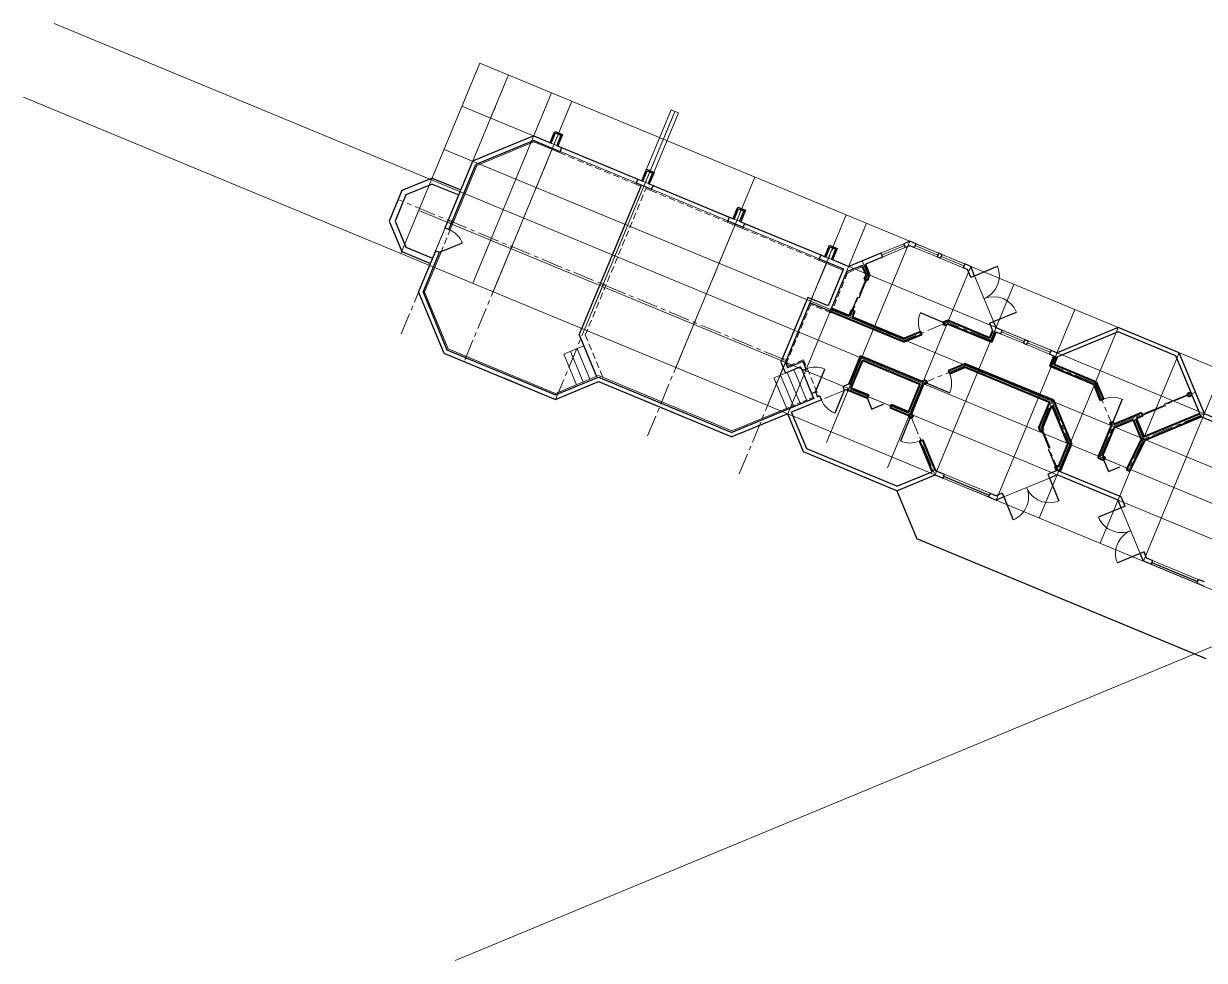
# Model space of a CAD drawing. Header units: inches. Extents: x 2775 to 35798, y 1675 to 10350.
# Drawn here: x 17293 to 19010, y 4157 to 5518 of the extents above; entities that cross this region are included whole.
import ezdxf

# ---------------------------------------------------------------- set-up
doc = ezdxf.new("R2010")
doc.units = ezdxf.units.IN
doc.header["$LTSCALE"] = 0.5
doc.header["$MEASUREMENT"] = 0
doc.linetypes.add('CENTER', pattern=[2, 1.25, -0.25, 0.25, -0.25])
doc.linetypes.add('HIDDEN', pattern=[0.375, 0.25, -0.125])
for name, color, linetype, lineweight in [('BALCONY', 3, 'CONTINUOUS', 30), ('DOORS', 7, 'CONTINUOUS', 30), ('FOUNDATION', 7, 'CONTINUOUS', 30), ('GRID', 1, 'CENTER', 20), ('INT WALLS', 7, 'CONTINUOUS', 40), ('LAYOUT', 6, 'CONTINUOUS', 9), ('STAIRS', 7, 'CONTINUOUS', 20), ('WALLS', 7, 'CONTINUOUS', 30)]:
    doc.layers.add(name, color=color, linetype=linetype, lineweight=lineweight)
doc.layers.add('LLMASONRY', color=12, linetype='CONTINUOUS')
doc.layers.add('LLWALLS', color=5, linetype='CONTINUOUS')

msp = doc.modelspace()

# ---------------------------------------------------------------- linework, layer by layer
at = {"layer": 'BALCONY', "color": 3, "ltscale": 50}
msp.add_line((18562.96131, 4839.48958), (18591.97632, 4769.49889), dxfattribs=at)
at = {"layer": 'BALCONY', "color": 3, "ltscale": 150}
msp.add_line((19012.78783, 4595.27338), (18591.97632, 4769.49889), dxfattribs=at)
at = {"layer": 'DOORS', "lineweight": 20, "ltscale": 75}
for p, q in [((18072.89801, 5332.74265), (18183.77103, 5286.83868)), ((18205.90203, 5277.67593), (18316.77504, 5231.77196)), ((18339.11748, 5222.52168), (18449.99049, 5176.6177))]:
    msp.add_line(p, q, dxfattribs=at)
at = {"layer": 'DOORS', "lineweight": 9, "ltscale": 50}
for p, q in [((17892.00551, 5188.36709), (17905.77669, 5221.629)), ((18572.77969, 5198.49076), (18539.52051, 5184.71299)), ((18575.07599, 5192.94757), (18541.81681, 5179.16979)), ((18621.33097, 5179.19021), (18588.06909, 5192.96145)), ((18623.62618, 5184.73385), (18590.3643, 5198.5051)), ((18659.21256, 5163.50629), (18625.95068, 5177.27753)), ((18661.50777, 5169.04994), (18628.24589, 5182.82118)), ((18703.44714, 5085.42184), (18675.87454, 5151.93314)), ((18713.5561, 5067.49567), (18746.81801, 5053.7245)), ((18715.8513, 5073.03932), (18749.11321, 5059.26815)), ((18751.43772, 5051.81184), (18784.69963, 5038.04066)), ((18753.73292, 5057.35549), (18786.99483, 5043.58431)), ((18631.73705, 4863.43361), (18698.2609, 4835.89131)), ((18629.4424, 4857.88973), (18695.96622, 4830.34745)), ((18784.72304, 4857.90509), (18718.2046, 4830.34966)), ((18916.716, 4748.16136), (18889.14338, 4814.67264)), ((18998.90363, 4704.92441), (18932.37972, 4732.46684)), ((19001.19831, 4710.46828), (18934.6745, 4738.01067))]:
    msp.add_line(p, q, dxfattribs=at)
at = {"layer": 'DOORS', "ltscale": 50}
for p, q in [((17897.54916, 5186.07189), (17930.80658, 5199.85391)), ((18675.87454, 5151.93314), (18709.13019, 5165.71943)), ((18507.8425, 5120.03152), (18518.28981, 5145.2652)), ((18497.89286, 5101.97464), (18505.80711, 5121.09013)), ((18630.24292, 5084.15), (18596.98283, 5097.92548)), ((18703.44714, 5085.42184), (18736.70278, 5099.20814)), ((18444.28867, 4983.03096), (18457.95356, 5016.33634)), ((18486.26642, 4985.19513), (18472.39787, 4951.97404)), ((18606.43571, 4995.59741), (18639.6338, 4981.84761)), ((18519.71003, 4974.26202), (18526.60104, 4957.63331)), ((18542.85247, 4964.68052), (18526.22376, 4957.78951)), ((18890.62432, 4972.54093), (18876.85743, 4939.2773)), ((18919.86396, 4949.48994), (18953.12319, 4963.26769)), ((18952.21928, 4965.24632), (18985.47851, 4979.02406)), ((18581.7021, 4944.75804), (18567.93532, 4911.49465)), ((18774.46788, 4927.46697), (18785.23619, 4901.49138)), ((18782.88453, 4900.54313), (18793.56943, 4874.76876)), ((18863.7618, 4883.7681), (18870.62336, 4867.21043)), ((18630.59148, 4860.66596), (18697.11788, 4833.12982)), ((18870.62336, 4867.21043), (18887.18104, 4874.072)), ((18784.7212, 4857.90934), (18798.50864, 4824.65417)), ((18718.20024, 4830.36008), (18731.98768, 4797.10491)), ((18889.14767, 4814.67442), (18855.88801, 4800.89781)), ((18916.7265, 4748.16571), (18883.46683, 4734.3891)), ((18933.52892, 4735.24297), (19000.05531, 4707.70683))]:
    msp.add_line(p, q, dxfattribs=at)
at = {"layer": 'DOORS', "lineweight": 20, "ltscale": 50}
for p, q in [((18573.92784, 5195.71917), (18540.66866, 5181.94139)), ((18622.47858, 5181.96203), (18589.21669, 5195.73327)), ((18660.36017, 5166.27812), (18627.09828, 5180.04936)), ((18714.70371, 5070.26752), (18747.96562, 5056.49634)), ((18752.58533, 5054.58368), (18785.84724, 5040.8125)), ((18953.34985, 4962.495), (18951.99694, 4965.77389))]:
    msp.add_line(p, q, dxfattribs=at)
at = {"layer": 'DOORS', "lineweight": 9, "ltscale": 50}
for centre, radius, start, end in [((17897.54916, 5186.07189), 36, 22.50933614, 67.50933614), ((18675.87454, 5151.93314), 36, 292.51669847, 22.51669847), ((18703.44714, 5085.42184), 36, 22.51669847, 112.51669847), ((18630.24292, 5084.15), 35.99996, 157.50190479, 202.50190479), ((18444.28867, 4983.03096), 35.99969, 67.69210922, 112.69210922), ((18606.43571, 4995.59741), 35.93286, 337.50190479, 22.50190479), ((18486.26642, 4985.19513), 35.99969, 202.34130884, 247.34130884), ((18876.85743, 4939.2773), 35.99995, 67.51670903, 112.51670903), ((18581.7021, 4944.75804), 35.99969, 247.51670903, 292.51670903), ((18718.2033, 4830.35269), 35.99786, 292.51867229, 22.5220786), ((18784.72355, 4857.91898), 36.008, 202.49660489, 292.50933995), ((18889.15282, 4814.6829), 36.008, 202.50933234, 292.5220674), ((18916.7191, 4748.16264), 35.99786, 112.49659369, 202.5)]:
    msp.add_arc(centre, radius, start, end, dxfattribs=at)
at = {"layer": 'FOUNDATION', "color": 7, "linetype": 'Continuous', "lineweight": 20, "ltscale": 50}
for p, q in [((18034.56047, 5346.45064), (17952.00786, 5312.25402)), ((17875.78545, 5128.15199), (17909.99494, 5045.56826))]:
    msp.add_line(p, q, dxfattribs=at)
at = {"layer": 'FOUNDATION', "color": 7, "lineweight": 20, "ltscale": 50}
for p, q in [((18034.56047, 5346.45064), (18072.13295, 5330.89477)), ((17913.19015, 5218.49656), (17952.00786, 5312.25402)), ((18183.00596, 5284.99079), (18190.50161, 5281.88742)), ((18197.89313, 5278.82717), (18205.13696, 5275.82805)), ((18316.00998, 5229.92408), (18338.35241, 5220.67379)), ((17875.78545, 5128.15199), (17899.44126, 5185.28852)), ((18449.22542, 5174.76982), (18484.23087, 5160.27676)), ((17909.99494, 5045.56826), (18066.46067, 4980.8486)), ((18066.46067, 4980.8486), (18128.99434, 5006.87353)), ((18128.99434, 5006.87353), (18322.96913, 4926.47098)), ((18402.21907, 4959.17044), (18322.96913, 4926.47098))]:
    msp.add_line(p, q, dxfattribs=at)
at = {"layer": 'FOUNDATION', "lineweight": 20, "ltscale": 50}
for p, q in [((18072.89801, 5332.74265), (18072.13295, 5330.89477)), ((18183.77103, 5286.83868), (18183.00596, 5284.99079)), ((18205.90203, 5277.67593), (18205.13696, 5275.82805)), ((18316.77504, 5231.77196), (18316.00998, 5229.92408)), ((18339.11748, 5222.52168), (18338.35241, 5220.67379)), ((17897.60316, 5186.04953), (17899.45104, 5185.28447)), ((18449.99049, 5176.6177), (18449.22542, 5174.76982))]:
    msp.add_line(p, q, dxfattribs=at)
at = {"layer": 'FOUNDATION', "color": 7, "linetype": 'HIDDEN', "lineweight": 9, "ltscale": 75}
for p, q in [((18072.13295, 5330.89477), (18183.00596, 5284.99079)), ((18205.13696, 5275.82805), (18316.00998, 5229.92408)), ((18338.35241, 5220.67379), (18449.22542, 5174.76982))]:
    msp.add_line(p, q, dxfattribs=at)
at = {"layer": 'FOUNDATION', "linetype": 'Continuous', "ltscale": 50}
for p, q in [((17886.93889, 5293.95905), (17842.65954, 5275.61676)), ((17886.93969, 5285.30017), (17848.86641, 5269.52868)), ((17824.38531, 5231.33108), (17842.69201, 5187.13763)), ((17833.04449, 5231.33117), (17848.81455, 5193.26131))]:
    msp.add_line(p, q, dxfattribs=at)
at = {"layer": 'FOUNDATION', "ltscale": 50}
for p, q in [((17886.93889, 5293.95905), (17928.57487, 5276.7208)), ((17842.74343, 5275.65152), (17824.38531, 5231.33108)), ((17886.93969, 5285.30017), (17925.5146, 5269.32927)), ((18100.95292, 5065.8472), (18191.26741, 5283.735)), ((17848.86641, 5269.52868), (17833.04449, 5231.33117)), ((17842.69201, 5187.13763), (17884.34536, 5169.89218)), ((17848.81455, 5193.26131), (17887.40563, 5177.28372))]:
    msp.add_line(p, q, dxfattribs=at)
at = {"layer": 'FOUNDATION', "linetype": 'HIDDEN', "lineweight": 9, "ltscale": 75}
for q in [(18198.65894, 5280.67474), (18135.15082, 5004.32167)]:
    msp.add_line((18109.61377, 5065.84924), q, dxfattribs=at)
at = {"layer": 'FOUNDATION', "color": 7, "linetype": 'HIDDEN', "lineweight": 20, "ltscale": 75}
for p, q in [((17899.44126, 5185.28852), (17913.19015, 5218.49656)), ((18491.12028, 5156.00369), (18467.02751, 5097.81178)), ((18437.46135, 5110.05284), (18402.72872, 5026.1622)), ((18467.02751, 5097.81178), (18437.46135, 5110.05284)), ((18402.72872, 5026.1622), (18404.94506, 5020.8159))]:
    msp.add_line(p, q, dxfattribs=at)
at = {"layer": 'FOUNDATION', "linetype": 'HIDDEN', "lineweight": 20, "ltscale": 75}
for p, q in [((18513.29945, 5165.19152), (18491.12028, 5156.00369)), ((18427.01474, 5029.92211), (18404.94506, 5020.8159)), ((18427.01474, 5029.92211), (18449.20514, 4976.39389))]:
    msp.add_line(p, q, dxfattribs=at)
at = {"layer": 'FOUNDATION', "lineweight": 20, "ltscale": 75}
msp.add_line((18131.98988, 5140.72527), (18139.38016, 5137.662), dxfattribs=at)
at = {"layer": 'FOUNDATION', "ltscale": 10}
msp.add_line((18100.95292, 5065.8472), (18125.95497, 5005.60863), dxfattribs=at)
at = {"layer": 'FOUNDATION', "color": 7, "linetype": 'HIDDEN', "lineweight": 20, "ltscale": 50}
msp.add_line((18441.04401, 4975.19007), (18402.21907, 4959.17044), dxfattribs=at)
at = {"layer": 'GRID', "ltscale": 50}
for p, q in [((17841.93403, 5067.49334), (17978.79783, 5397.68345)), ((18066.46226, 4972.19058), (18239.98316, 5390.81761)), ((17934.27347, 5029.21865), (18071.13727, 5359.40876)), ((18398.93893, 5030.07489), (17837.42975, 5262.82044)), ((18200.12115, 4919.14887), (18336.98495, 5249.33898)), ((18333.58225, 4863.86634), (18470.44605, 5194.05645)), ((18520.5531, 5153.89723), (18512.43048, 5173.49081)), ((18466.85319, 5102.61909), (18573.97268, 5058.2692)), ((18636.69507, 5084.2521), (18573.97268, 5058.2692)), ((18699.45863, 5058.28015), (18636.69507, 5084.2521)), ((18699.45382, 5058.26853), (18707.07385, 5076.67338)), ((18066.46226, 4972.19058), (17903.86181, 5039.58847)), ((18492.90031, 4987.93236), (18511.26189, 5032.28157)), ((18511.26189, 5032.28157), (18599.96031, 4995.55838)), ((18795.77228, 5039.95025), (18788.16384, 5021.57339)), ((18662.77042, 5021.50492), (18599.92398, 4995.47063)), ((18662.77042, 5021.50492), (18788.2514, 4969.55295)), ((18850.93895, 4995.59667), (18788.16384, 5021.57339)), ((18129.02172, 4998.21977), (18066.45901, 4972.18276)), ((18486.26642, 4985.19513), (18453.18664, 4971.54602)), ((18492.90031, 4987.93236), (18489.7907, 4986.6493)), ((18492.90031, 4987.93236), (18581.59873, 4951.2092)), ((18581.59873, 4951.2092), (18599.92398, 4995.47063)), ((18850.93895, 4995.59667), (18876.96125, 4932.82506)), ((18997.03012, 4982.564), (18908.27817, 4945.7982)), ((18772.02399, 4930.35847), (18788.2514, 4969.55295)), ((18788.2514, 4969.55295), (18814.25045, 4906.83743)), ((18581.59873, 4951.2092), (18618.38738, 4862.46675)), ((18908.27817, 4945.7982), (18876.96125, 4932.82506)), ((18921.25935, 4914.48464), (18908.27817, 4945.7982)), ((19010.01131, 4951.25044), (18921.25935, 4914.48464)), ((18772.02399, 4930.35847), (18797.99308, 4867.71521)), ((18858.57411, 4888.48643), (18876.96125, 4932.82506)), ((18921.25935, 4914.48464), (18900.12591, 4871.28303)), ((18795.83775, 4862.50939), (18814.2205, 4906.90969)), ((18858.57411, 4888.48643), (18900.12591, 4871.28303))]:
    msp.add_line(p, q, dxfattribs=at)
at = {"layer": 'GRID', "color": 1, "ltscale": 50}
msp.add_line((18520.5531, 5153.89723), (18494.57146, 5091.1431), dxfattribs=at)
at = {"layer": 'INT WALLS', "ltscale": 50}
for p, q in [((18517.97619, 5153.91149), (18512.53401, 5167.03925)), ((18523.12385, 5153.89782), (18516.92238, 5168.85715)), ((18515.0284, 5146.7619), (18519.41712, 5144.94487)), ((18465.94467, 5100.42473), (18573.97294, 5055.69858)), ((18467.76171, 5104.81346), (18493.28562, 5094.24598)), ((18501.05556, 5100.59571), (18496.66684, 5102.41274)), ((18497.67434, 5092.42895), (18573.97243, 5060.83981)), ((18636.69458, 5086.82261), (18630.24292, 5084.15)), ((18630.24292, 5084.15), (18632.06081, 5079.76163)), ((18596.98375, 5070.3723), (18573.97243, 5060.83981)), ((18598.80164, 5065.98394), (18573.97294, 5055.69858)), ((18596.98375, 5070.3723), (18598.80164, 5065.98394)), ((18636.69556, 5081.68159), (18632.06081, 5079.76163)), ((18698.17262, 5061.38262), (18702.54229, 5071.9368)), ((18700.74465, 5055.17768), (18706.97302, 5070.22122)), ((18509.97604, 5035.38444), (18493.04115, 4994.48115)), ((18509.97604, 5035.38444), (18600.04784, 4998.09265)), ((18791.28272, 5035.31511), (18785.06079, 5020.28714)), ((18795.62944, 5033.39663), (18791.26689, 5022.85964)), ((18512.54774, 5029.17869), (18496.00319, 4989.2182)), ((18512.54774, 5029.17869), (18596.85743, 4994.27254)), ((18662.77016, 5024.07553), (18637.81499, 5013.73779)), ((18662.77067, 5018.93431), (18639.63289, 5009.34942)), ((18662.77016, 5024.07553), (18790.06869, 4971.37106)), ((18662.77067, 5018.93431), (18785.14853, 4968.2671)), ((18604.55863, 4999.96126), (18600.04784, 4998.09265)), ((18604.54121, 5000.00177), (18606.43571, 4995.59741)), ((18637.79812, 5013.77853), (18639.63289, 5009.34942)), ((18852.75613, 4997.41502), (18863.07115, 4972.5329)), ((18489.7907, 4986.6493), (18519.71003, 4974.26202)), ((18496.00319, 4989.2182), (18521.52706, 4978.65074)), ((18580.31289, 4954.31208), (18596.85743, 4994.27254)), ((18584.16948, 4951.20978), (18601.74195, 4993.65301)), ((18606.43571, 4995.59741), (18601.74195, 4993.65301)), ((18849.12795, 4993.76339), (18858.68325, 4970.71387)), ((18990.57741, 4982.46166), (18985.00442, 4980.15303)), ((18985.00666, 4980.15395), (18986.82455, 4975.76559)), ((18554.78901, 4964.87954), (18580.31289, 4954.31208)), ((18769.45324, 4930.35789), (18785.14853, 4968.2671)), ((18774.59474, 4930.35905), (18788.25281, 4963.34774)), ((18788.25281, 4963.34774), (18811.64975, 4906.9091)), ((18790.06869, 4971.37106), (18816.79125, 4906.91027)), ((18863.07115, 4972.5329), (18858.68325, 4970.71387)), ((18992.39643, 4978.07376), (18986.82232, 4975.76466)), ((18552.97198, 4960.49082), (18579.78145, 4949.39109)), ((18579.78145, 4949.39109), (18581.7021, 4944.75804)), ((18581.7021, 4944.75804), (18586.09, 4946.57706)), ((18584.16948, 4951.20978), (18586.09, 4946.57706)), ((18907.36922, 4947.99238), (18878.24592, 4935.92796)), ((18918.48597, 4952.59753), (18907.36922, 4947.99238)), ((18920.30387, 4948.20917), (18911.38186, 4944.5132)), ((18918.48597, 4952.59753), (18920.30387, 4948.20917)), ((19003.55859, 4951.1481), (18922.54402, 4917.58754)), ((19005.27472, 4946.71758), (18923.09217, 4912.67317)), ((18769.45324, 4930.35789), (18771.20916, 4926.12221)), ((18774.59474, 4930.35905), (18775.6, 4927.93415)), ((18855.46996, 4887.20111), (18874.39019, 4932.82521)), ((18861.67825, 4889.77176), (18878.77202, 4930.99156)), ((18872.46953, 4937.45827), (18874.39019, 4932.82521)), ((18876.85743, 4939.2773), (18872.54293, 4937.49189)), ((18876.85743, 4939.2773), (18878.24592, 4935.92796)), ((18906.9935, 4942.6953), (18878.79406, 4931.01359)), ((18918.68245, 4914.4989), (18906.9935, 4942.6953)), ((18922.54402, 4917.58754), (18911.38186, 4944.5132)), ((18595.48828, 4911.50268), (18599.87618, 4913.32171)), ((18595.48828, 4911.50268), (18613.89572, 4867.09984)), ((18599.87618, 4913.32171), (18618.2412, 4869.02118)), ((18771.20618, 4926.12098), (18775.6, 4927.93415)), ((18918.68652, 4914.62999), (18896.8816, 4870.05574)), ((18922.95335, 4912.54273), (18901.27889, 4868.23516)), ((18797.96592, 4873.85821), (18811.64975, 4906.9091)), ((18800.32731, 4867.14452), (18816.79125, 4906.91027)), ((18855.46996, 4887.20111), (18863.7618, 4883.7681)), ((18861.67825, 4889.77176), (18865.58555, 4888.15405)), ((18863.7618, 4883.7681), (18865.58555, 4888.15405)), ((18792.65751, 4874.39245), (18797.00134, 4876.18499)), ((18792.65751, 4874.39245), (18795.02861, 4868.66864)), ((18792.66209, 4874.39434), (18795.03467, 4868.67115)), ((18797.00134, 4876.18499), (18797.96592, 4873.85821)), ((18896.8816, 4870.05574), (18901.27889, 4868.23516))]:
    msp.add_line(p, q, dxfattribs=at)
at = {"layer": 'INT WALLS', "color": 7, "ltscale": 50}
for p, q in [((18517.9762, 5153.88181), (18515.0284, 5146.7619)), ((18523.12385, 5153.89782), (18519.41712, 5144.94487)), ((18496.66684, 5102.41274), (18493.28562, 5094.24598)), ((18501.05556, 5100.59571), (18497.67434, 5092.42895)), ((18698.17262, 5061.38262), (18636.69458, 5086.82261)), ((18700.74465, 5055.17768), (18636.69556, 5081.68159)), ((18849.10682, 4993.7845), (18785.06079, 5020.28714)), ((18852.75613, 4997.41502), (18791.26689, 5022.85964)), ((18521.52706, 4978.65074), (18519.71003, 4974.26202)), ((18554.78901, 4964.87954), (18552.97198, 4960.49082))]:
    msp.add_line(p, q, dxfattribs=at)
at = {"layer": 'INT WALLS', "lineweight": 20, "ltscale": 50}
for p, q in [((18953.3306, 4962.54165), (18951.97769, 4965.82054)), ((18986.60908, 4976.27275), (18985.25617, 4979.55164))]:
    msp.add_line(p, q, dxfattribs=at)
at = {"layer": 'LAYOUT', "color": 1, "ltscale": 150}
for p, q in [((20433.73482, 4236.34843), (17337.08233, 5518.43277)), ((20433.73435, 5198.26605), (17920.40225, 4156.72959))]:
    msp.add_line(p, q, dxfattribs=at)
at = {"layer": 'LAYOUT', "ltscale": 50}
for p, q in [((17956.15795, 5461.09498), (17841.44476, 5184.15285)), ((17883.09874, 5166.90752), (17997.76687, 5443.86831)), ((17945.86903, 5140.91917), (18060.53716, 5417.87996)), ((17975.43517, 5128.67811), (18090.1033, 5405.6389)), ((18108.48279, 5073.59334), (18239.84466, 5390.87495)), ((18241.5304, 5018.50857), (18356.19853, 5295.46936)), ((18374.57802, 4963.4238), (18489.24615, 5240.38459)), ((18404.14415, 4951.18274), (18518.81228, 5228.14353)), ((18460.36196, 4909.36801), (18581.58258, 5202.15519)), ((18549.06036, 4872.6448), (18670.28099, 5165.43201)), ((18618.38315, 4862.48288), (18733.05128, 5139.44366)), ((18707.08157, 4825.7597), (18821.74969, 5102.72048)), ((18769.85186, 4799.77135), (18884.51999, 5076.73214)), ((18858.55027, 4763.04817), (18973.2184, 5040.00896)), ((18921.32056, 4737.05983), (19035.98869, 5014.02062))]:
    msp.add_line(p, q, dxfattribs=at)
at = {"layer": 'LAYOUT', "ltscale": 150}
for p, q in [((19272.56514, 4916.07255), (17956.15795, 5461.09498)), ((19272.61799, 4591.61468), (17292.73911, 5411.32943)), ((19272.57712, 4842.55648), (17930.16609, 5398.34508)), ((19272.58909, 4769.0404), (17904.17423, 5335.59518)), ((19272.60602, 4665.13076), (17867.43662, 5246.90275))]:
    msp.add_line(p, q, dxfattribs=at)
at = {"layer": 'LLMASONRY', "color": 7, "linetype": 'Continuous', "lineweight": 30, "ltscale": 1.5}
for p, q in [((18058.61089, 5345.14894), (18064.51668, 5359.58411)), ((18058.61188, 5345.15136), (18065.43665, 5361.77688)), ((18065.43655, 5361.77663), (18076.51923, 5357.17286)), ((18076.509, 5357.17711), (18069.63873, 5340.58316)), ((18191.65851, 5290.06417), (18198.48416, 5306.69186)), ((18198.48416, 5306.69186), (18209.56684, 5302.08809)), ((18209.55662, 5302.09234), (18202.68635, 5285.49839)), ((18324.61894, 5235.01559), (18331.44372, 5251.64112)), ((18324.61894, 5235.01559), (18330.52474, 5249.45076)), ((18331.44361, 5251.64086), (18342.52629, 5247.0371)), ((18342.52629, 5247.0371), (18335.61997, 5230.41146)), ((18341.60318, 5244.83645), (18335.64678, 5230.44981)), ((18458.08004, 5179.73306), (18464.90481, 5196.35859)), ((18464.90471, 5196.35834), (18475.98739, 5191.75457)), ((18475.98739, 5191.75457), (18469.08107, 5175.12893))]:
    msp.add_line(p, q, dxfattribs=at)
at = {"layer": 'LLWALLS', "linetype": 'Continuous', "ltscale": 0.75, "const_width": 0.5}
for points in [[(17911.38776, 5231.4408, 1), (17914.88776, 5231.4408, 1)], [(18000.95537, 5194.3137, 1), (18004.45537, 5194.3137, 1)], [(18133.93502, 5139.19364, 1), (18137.43502, 5139.19364, 1)], [(18266.75916, 5084.13803, 1), (18270.25916, 5084.13803, 1)], [(18397.18893, 5030.07489, 1), (18400.68893, 5030.07489, 1)]]:
    msp.add_lwpolyline(points, format="xyb", close=True, dxfattribs=at)
at = {"layer": 'STAIRS', "lineweight": 20, "ltscale": 50}
for p, q in [((18078.4609, 5037.86643), (18107.56473, 5049.946)), ((18412.95659, 5015.52468), (18432.10368, 4969.33763)), ((18400.59315, 5010.42338), (18383.83789, 5003.50996)), ((18383.83789, 5003.50996), (18402.98497, 4957.3229)), ((18393.54412, 5007.51487), (18412.69121, 4961.32781)), ((18403.25036, 5011.51977), (18422.39745, 4965.33272))]:
    msp.add_line(p, q, dxfattribs=at)
at = {"layer": 'STAIRS', "lineweight": 20, "ltscale": 10}
for p, q in [((18078.4609, 5037.86643), (18096.87296, 4993.50543)), ((18088.15876, 5041.89154), (18106.56696, 4997.53983)), ((18097.85662, 5045.91664), (18116.26096, 5001.57423))]:
    msp.add_line(p, q, dxfattribs=at)
at = {"layer": 'STAIRS', "lineweight": 30, "ltscale": 50}
msp.add_line((18424.95978, 5013.98884), (18438.74606, 4980.73324), dxfattribs=at)
at = {"layer": 'WALLS', "lineweight": 20, "ltscale": 50}
for p, q in [((18198.47282, 5306.6937), (18234.27968, 5393.17898)), ((18234.27968, 5393.17898), (18245.36787, 5388.58822)), ((18209.55126, 5302.07939), (18245.36787, 5388.58822))]:
    msp.add_line(p, q, dxfattribs=at)
at = {"layer": 'WALLS', "color": 4, "ltscale": 50}
for p, q in [((18060.18951, 5344.52747), (18066.38361, 5359.48823)), ((18066.38361, 5359.48823), (18074.23712, 5356.2367)), ((18034.55967, 5355.10952), (18060.17916, 5344.50247)), ((18034.56027, 5348.61536), (18072.89801, 5332.74265)), ((18068.03266, 5341.25093), (18075.19321, 5338.2863)), ((18074.23712, 5356.2367), (18068.04302, 5341.27594)), ((18075.19321, 5338.2863), (18072.89801, 5332.74265)), ((17905.82091, 5221.61069), (17945.88418, 5318.37657)), ((17911.36456, 5219.31549), (17950.47694, 5313.78466)), ((18186.06623, 5292.38233), (18183.77103, 5286.83868)), ((18186.06623, 5292.38233), (18193.22678, 5289.4177)), ((18193.23713, 5289.4427), (18199.43123, 5304.40346)), ((18199.43123, 5304.40346), (18207.28473, 5301.15193)), ((18207.28473, 5301.15193), (18201.09063, 5286.19117)), ((18183.77103, 5286.83868), (18205.90203, 5277.67593)), ((18201.08028, 5286.16616), (18208.19723, 5283.21958)), ((18208.19723, 5283.21958), (18205.90203, 5277.67593)), ((18326.19658, 5234.39171), (18332.39068, 5249.35247)), ((18332.39068, 5249.35247), (18340.24418, 5246.10093)), ((18340.24418, 5246.10093), (18334.05008, 5231.14018)), ((17905.77669, 5221.629), (17911.32034, 5219.3338)), ((18319.07024, 5237.31561), (18316.77504, 5231.77196)), ((18316.77504, 5231.77196), (18339.11748, 5222.52168)), ((18319.07024, 5237.31561), (18326.18719, 5234.36903)), ((18334.04069, 5231.1175), (18341.41268, 5228.06533)), ((18341.41268, 5228.06533), (18339.11748, 5222.52168)), ((17867.16493, 5128.24386), (17892.04973, 5188.34878)), ((17892.00551, 5188.36709), (17897.54916, 5186.07189)), ((18459.65767, 5179.10918), (18465.85177, 5194.06994)), ((18465.85177, 5194.06994), (18473.70528, 5190.81841)), ((18473.70528, 5190.81841), (18467.51118, 5175.85765)), ((18581.58686, 5202.13918), (18572.77969, 5198.49076)), ((18581.58749, 5195.64499), (18575.07599, 5192.94757)), ((18590.3643, 5198.5051), (18581.58686, 5202.13918)), ((18588.06909, 5192.96145), (18581.58749, 5195.64499)), ((17873.62073, 5128.15179), (17897.59338, 5186.05358)), ((18452.28569, 5182.16135), (18449.99049, 5176.6177)), ((18449.99049, 5176.6177), (18484.99594, 5162.12464)), ((18452.28569, 5182.16135), (18459.65767, 5179.10918)), ((18467.51118, 5175.85765), (18492.83479, 5165.37309)), ((18539.52051, 5184.71299), (18492.83484, 5165.37322)), ((18541.81681, 5179.16979), (18516.92238, 5168.85715)), ((18625.95068, 5177.27753), (18621.33097, 5179.19021)), ((18628.24589, 5182.82118), (18623.62618, 5184.73385)), ((18670.28521, 5165.41586), (18661.50777, 5169.04994)), ((18484.99594, 5162.12464), (18462.69624, 5108.26357)), ((18489.58935, 5157.53431), (18465.94469, 5100.42473)), ((18512.53401, 5167.03925), (18489.58935, 5157.53431)), ((18665.69417, 5160.82274), (18659.21256, 5163.50629)), ((18670.33193, 5149.63542), (18665.69417, 5160.82274)), ((18675.87454, 5151.93314), (18670.28521, 5165.41586)), ((18670.33193, 5149.63542), (18675.87454, 5151.93314)), ((18433.13008, 5120.50463), (18394.06936, 5026.16023)), ((18462.69624, 5108.26357), (18433.13008, 5120.50463)), ((18436.37853, 5112.66578), (18400.56389, 5026.16173)), ((18465.94467, 5100.42473), (18436.37853, 5112.66578)), ((18697.90453, 5083.12413), (18703.44714, 5085.42184)), ((18707.07384, 5076.67342), (18703.44714, 5085.42184)), ((18702.54229, 5071.9368), (18697.90453, 5083.12413)), ((18706.97302, 5070.22122), (18713.5561, 5067.49567)), ((18707.07385, 5076.67338), (18715.8513, 5073.03932)), ((18884.5248, 5070.2219), (18795.62944, 5033.39663)), ((18884.52427, 5076.71613), (18795.77228, 5039.95025)), ((18973.22268, 5039.99295), (18884.52423, 5076.71605)), ((18968.63164, 5035.39982), (18884.5248, 5070.2219)), ((18746.81801, 5053.7245), (18751.43772, 5051.81184)), ((18749.11321, 5059.26815), (18753.73292, 5057.35549)), ((17903.87299, 5039.44314), (18066.46226, 4972.19058)), ((17908.46446, 5044.03698), (18066.46302, 4978.68329)), ((18784.69963, 5038.04066), (18791.28272, 5035.31511)), ((18786.99483, 5043.58431), (18795.77228, 5039.95025)), ((19005.42027, 4946.65732), (18968.63164, 5035.39982)), ((19010.01131, 4951.25044), (18973.22268, 5039.99295)), ((18394.06936, 5026.16023), (18400.59696, 5010.41418)), ((18400.56387, 5026.16174), (18403.84185, 5018.25451)), ((18422.66283, 5019.52959), (18400.59315, 5010.42338)), ((18425.91153, 5027.36072), (18403.84185, 5018.25451)), ((18422.66283, 5019.52959), (18424.95978, 5013.98884)), ((18424.95978, 5013.98884), (18430.50238, 5016.28656)), ((18425.91153, 5027.36072), (18430.50238, 5016.28656)), ((18066.45901, 4972.18276), (18129.02172, 4998.21977)), ((18066.46302, 4978.68329), (18128.99588, 5004.70789)), ((18128.99588, 5004.70789), (18322.96739, 4924.3067)), ((18129.00052, 4998.21096), (18322.96215, 4917.81386)), ((18438.74606, 4980.73324), (18444.28867, 4983.03096)), ((18438.74606, 4980.73324), (18441.80992, 4973.34254)), ((18444.28867, 4983.03096), (18447.35634, 4975.63106)), ((18486.48278, 4991.77509), (18483.97791, 4990.74155)), ((18483.97791, 4990.74155), (18486.26642, 4985.19513)), ((18489.7907, 4986.6493), (18486.26642, 4985.19513)), ((18493.04115, 4994.48115), (18486.48278, 4991.77509)), ((18441.80992, 4973.34254), (18322.96739, 4924.3067)), ((18453.18664, 4971.54602), (18409.64327, 4953.57952)), ((18450.89812, 4977.09244), (18447.35632, 4975.63105)), ((18450.89812, 4977.09244), (18453.18664, 4971.54602)), ((18404.22111, 4951.34227), (18322.96215, 4917.81386)), ((18427.11127, 4895.73462), (18404.14838, 4951.16661)), ((18431.70314, 4900.3274), (18409.64327, 4953.57952)), ((19098.85591, 4907.97284), (19005.27472, 4946.71758)), ((19098.70973, 4914.52728), (19010.01131, 4951.25044)), ((18562.96131, 4839.48958), (18427.11127, 4895.73462)), ((18562.95983, 4845.98411), (18431.70314, 4900.3274)), ((18562.95983, 4845.98411), (18613.89572, 4867.09984)), ((18562.96131, 4839.48958), (18618.38738, 4862.46675)), ((18618.2412, 4869.02118), (18631.73705, 4863.43361)), ((18618.38738, 4862.46675), (18629.44237, 4857.88974)), ((18631.73882, 4863.4379), (18629.44415, 4857.89403)), ((18782.42542, 4863.45276), (18784.7212, 4857.90934)), ((18795.83712, 4869.00357), (18782.4272, 4863.44847)), ((18795.83775, 4862.50939), (18784.72304, 4857.90509)), ((18889.12721, 4830.37935), (18795.83712, 4869.00357)), ((18884.53617, 4825.78623), (18795.83775, 4862.50939)), ((18695.96622, 4830.34745), (18707.08584, 4825.74368)), ((18698.26522, 4835.90175), (18695.97054, 4830.35789)), ((18698.2609, 4835.89131), (18707.0852, 4832.23786)), ((18715.90876, 4835.89304), (18707.0852, 4832.23786)), ((18718.2046, 4830.34966), (18707.08584, 4825.74368)), ((18715.90446, 4835.90349), (18718.20024, 4830.36008)), ((18889.14338, 4814.67264), (18884.53617, 4825.78623)), ((18894.68573, 4816.97097), (18889.12721, 4830.37935)), ((18894.69006, 4816.97265), (18889.14767, 4814.67442)), ((18921.32484, 4737.04382), (18916.716, 4748.16136)), ((18922.26889, 4750.46394), (18916.7265, 4748.16571)), ((18925.91588, 4741.63694), (18922.25839, 4750.45959)), ((18934.6745, 4738.01067), (18925.91588, 4741.63694)), ((18932.37972, 4732.46684), (18921.32484, 4737.04382)), ((18934.67626, 4738.01491), (18932.38158, 4732.47104)), ((19001.20265, 4710.47876), (18998.90797, 4704.9349)), ((19010.02261, 4706.81482), (19001.19831, 4710.46828)), ((19010.02325, 4700.32064), (18998.90363, 4704.92441))]:
    msp.add_line(p, q, dxfattribs=at)
at = {"layer": 'WALLS', "color": 4, "linetype": 'Continuous', "ltscale": 50}
for p, q in [((18034.55967, 5355.10952), (17945.80731, 5318.34472)), ((18034.56027, 5348.61536), (17950.47694, 5313.78466)), ((17867.09941, 5128.21672), (17903.87299, 5039.44314)), ((17873.62073, 5128.15179), (17908.46446, 5044.03698))]:
    msp.add_line(p, q, dxfattribs=at)
at = {"layer": 'WALLS', "color": 4, "lineweight": 25, "ltscale": 50}
for p, q in [((18075.19321, 5338.2863), (18186.06623, 5292.38233)), ((18208.19723, 5283.21958), (18319.07024, 5237.31561)), ((18341.41268, 5228.06533), (18452.28569, 5182.16135))]:
    msp.add_line(p, q, dxfattribs=at)
at = {"layer": 'WALLS', "color": 4, "ltscale": 75}
for p, q in [((18572.77969, 5198.49076), (18575.07599, 5192.94757)), ((18590.3643, 5198.5051), (18588.06909, 5192.96145)), ((18539.52051, 5184.71299), (18541.81681, 5179.16979)), ((18623.62618, 5184.73385), (18621.33097, 5179.19021)), ((18628.24589, 5182.82118), (18625.95068, 5177.27753)), ((18661.50777, 5169.04994), (18659.21256, 5163.50629)), ((18715.85131, 5073.03934), (18713.55611, 5067.49569)), ((18749.11321, 5059.26815), (18746.81801, 5053.7245)), ((18753.73292, 5057.35548), (18751.43772, 5051.81183)), ((18786.99483, 5043.58429), (18784.69963, 5038.04064))]:
    msp.add_line(p, q, dxfattribs=at)

doc.saveas('drawing.dxf')
